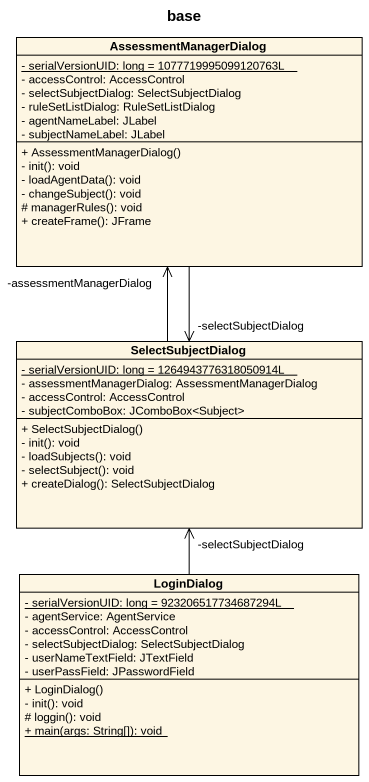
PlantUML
@startuml
title base
hide circle
hide empty members
skinparam classAttributeIconSize 0
class AssessmentManagerDialog {
  {static} - serialVersionUID: long = 1077719995099120763L
  - accessControl: AccessControl
  - selectSubjectDialog: SelectSubjectDialog
  - ruleSetListDialog: RuleSetListDialog
  - agentNameLabel: JLabel
  - subjectNameLabel: JLabel
  + AssessmentManagerDialog()
  - init(): void
  - loadAgentData(): void
  - changeSubject(): void
  # managerRules(): void
  + createFrame(): JFrame
}
class SelectSubjectDialog {
  {static} - serialVersionUID: long = 1264943776318050914L
  - assessmentManagerDialog: AssessmentManagerDialog
  - accessControl: AccessControl
  - subjectComboBox: JComboBox<Subject>
  + SelectSubjectDialog()
  - init(): void
  - loadSubjects(): void
  - selectSubject(): void
  + createDialog(): SelectSubjectDialog
}
class LoginDialog {
  {static} - serialVersionUID: long = 923206517734687294L
  - agentService: AgentService
  - accessControl: AccessControl
  - selectSubjectDialog: SelectSubjectDialog
  - userNameTextField: JTextField
  - userPassField: JPasswordField
  + LoginDialog()
  - init(): void
  # loggin(): void
  {static} + main(args: String[]): void
}
AssessmentManagerDialog --> "-selectSubjectDialog" SelectSubjectDialog
SelectSubjectDialog -up-> "-assessmentManagerDialog" AssessmentManagerDialog
LoginDialog -up-> "-selectSubjectDialog" SelectSubjectDialog
@enduml
